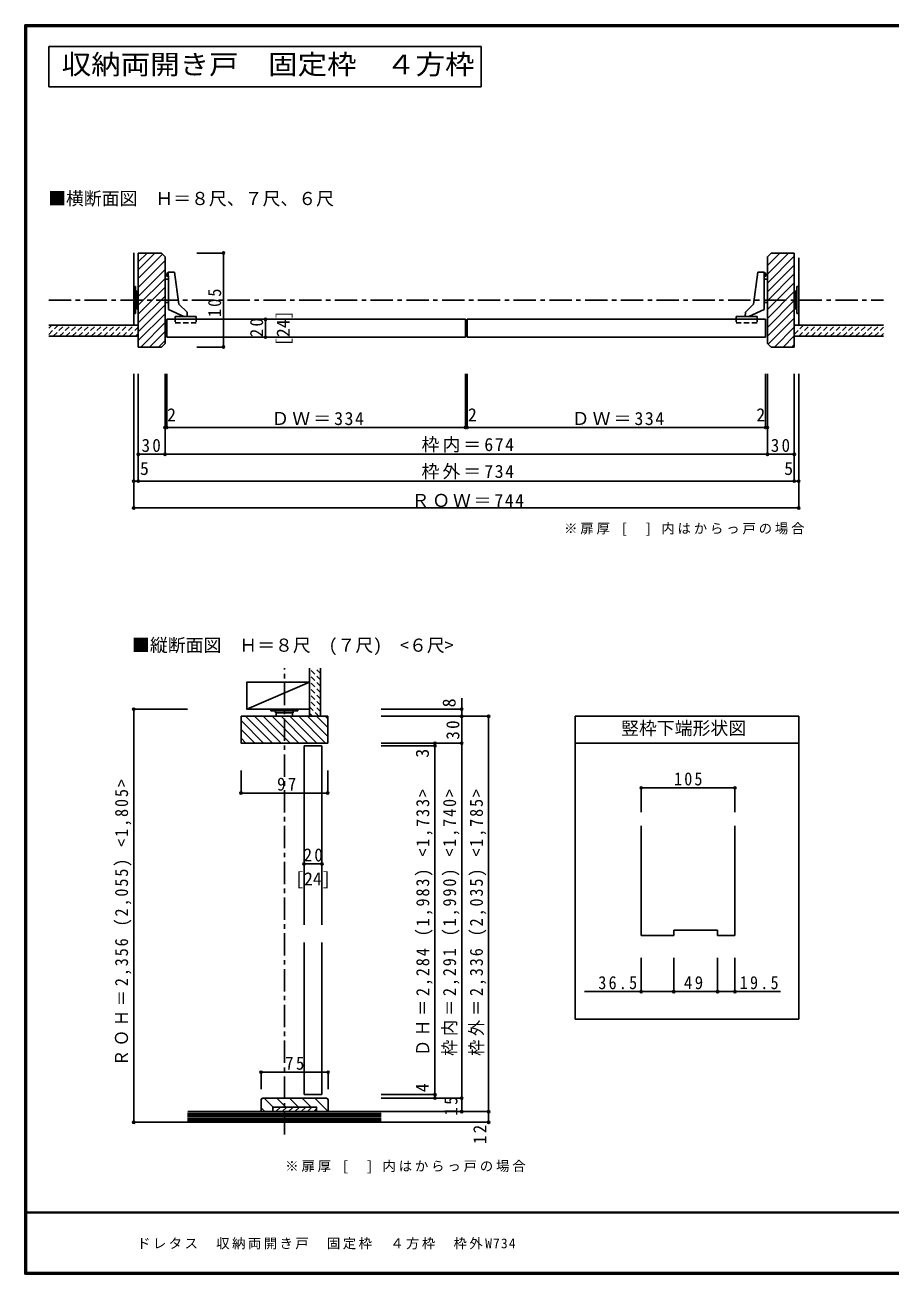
# Model space of a CAD drawing. Units: millimetres at full size, sheet at 1:5. Extents: x -973 to 977, y -718 to 696.
# Drawn here: x -973 to -5, y -701 to 696 of the extents above; entities that cross this region are included whole.
import ezdxf
from ezdxf.enums import TextEntityAlignment as Align

# ---------------------------------------------------------------- set-up
doc = ezdxf.new("R2010")
doc.units = ezdxf.units.MM
doc.header["$LTSCALE"] = 5
doc.header["$PDMODE"] = 32
doc.header["$PDSIZE"] = 2.5
doc.linetypes.add('CHAIN1', pattern=[8, 5, -1, 1, -1])
doc.linetypes.add('DASHED1', pattern=[1.8, 1.2, -0.6])
for name, color, linetype in [('0-0_補助線', 3, 'Continuous'), ('0-1_通り芯', 4, 'CHAIN1'), ('0-3_仕上げ', 2, 'Continuous'), ('0-4_枠', 3, 'Continuous'), ('0-6_扉', 6, 'Continuous'), ('0-7_金物', 7, 'Continuous'), ('0-A_文字', 7, 'Continuous'), ('0-B_寸法', 7, 'Continuous'), ('0-C_ハッチ', 4, 'DASHED1'), ('F-1_枠', 6, 'Continuous'), ('F-A_文字', 7, 'Continuous')]:
    doc.layers.add(name, color=color, linetype=linetype)
doc.styles.add('ＭＳ ゴシック', font='')
doc.styles.get('ＭＳ ゴシック').set_extended_font_data('MS Gothic')

msp = doc.modelspace()

# ---------------------------------------------------------------- linework, layer by layer
at = {"layer": '0-0_補助線'}
for p, q in [((-709.139, -506.214), (-709.139, -519.214)), ((-709.139, -514.898), (-704.824, -519.214)), ((-707.139, -504.214), (-636.139, -504.214)), ((-705.681, -504.214), (-695.681, -514.214)), ((-691.539, -504.214), (-681.539, -514.214)), ((-677.397, -504.214), (-667.397, -514.214)), ((-663.255, -504.214), (-653.255, -514.214)), ((-649.113, -504.214), (-634.113, -519.214)), ((-634.139, -506.214), (-634.139, -519.214))]:
    msp.add_line(p, q, dxfattribs=at)
at = {"layer": '0-0_補助線', "color": 7}
for p, q in [((-696.139, -514.214), (-696.139, -519.214)), ((-694.645, -514.214), (-696.139, -515.708)), ((-687.574, -514.214), (-692.574, -519.214)), ((-680.503, -514.214), (-685.503, -519.214)), ((-673.432, -514.214), (-678.432, -519.214)), ((-666.361, -514.214), (-671.361, -519.214)), ((-659.29, -514.214), (-664.29, -519.214)), ((-652.219, -514.214), (-657.219, -519.214)), ((-647.139, -516.205), (-650.148, -519.214))]:
    msp.add_line(p, q, dxfattribs=at)
msp.add_lwpolyline([(-696.139, -514.214), (-647.139, -514.214), (-647.139, -519.214)], dxfattribs=at)
at = {"layer": '0-0_補助線'}
for centre, start, end in [((-707.139, -506.214), 90, 180), ((-636.139, -506.214), 0, 90)]:
    msp.add_arc(centre, 2, start, end, dxfattribs=at)
at = {"layer": '0-1_通り芯'}
for p, q in [((-946.639, 388.25), (-12.639, 388.25)), ((-683.139, -544.796), (-683.139, -23.214))]:
    msp.add_line(p, q, dxfattribs=at)
at = {"layer": '0-3_仕上げ', "color": 3}
for p, q in [((-851.639, 360.25), (-851.639, 440.999)), ((-107.639, 360.25), (-107.639, 435.563))]:
    msp.add_line(p, q, dxfattribs=at)
at = {"layer": '0-3_仕上げ'}
for p, q in [((-846.639, 360.25), (-946.639, 360.25)), ((-112.639, 360.25), (-12.639, 360.25)), ((-846.639, 347.75), (-946.639, 347.75)), ((-112.639, 347.75), (-12.639, 347.75)), ((-655.139, -77.214), (-655.139, -23.214)), ((-642.639, -77.214), (-642.639, -23.214)), ((-791.118, -519.214), (-574.639, -519.214)), ((-791.639, -531.214), (-574.639, -531.214))]:
    msp.add_line(p, q, dxfattribs=at)
at = {"layer": '0-3_仕上げ', "color": 7}
for p, q in [((-791.639, -521.214), (-574.639, -521.214)), ((-791.639, -523.214), (-574.639, -523.214)), ((-574.639, -525.214), (-791.639, -525.214)), ((-574.639, -527.214), (-791.639, -527.214)), ((-574.639, -529.214), (-791.639, -529.214))]:
    msp.add_line(p, q, dxfattribs=at)
at = {"layer": '0-3_仕上げ', "color": 4}
for points in [[(-655.139, -69.214), (-655.139, -39.214), (-725.139, -39.214), (-725.139, -69.214)], [(-655.139, -39.214), (-725.139, -69.214), (-655.139, -69.214)]]:
    msp.add_lwpolyline(points, dxfattribs=at)
at = {"layer": '0-4_枠'}
for p, q in [((-820.639, 440.75), (-846.639, 440.75)), ((-846.639, 335.75), (-846.639, 440.75)), ((-820.639, 440.75), (-816.639, 436.75)), ((-816.639, 339.75), (-816.639, 436.75)), ((-138.639, 440.75), (-142.639, 436.75)), ((-142.639, 339.75), (-142.639, 436.75)), ((-138.639, 440.75), (-112.639, 440.75)), ((-112.639, 335.75), (-112.639, 440.75)), ((-820.639, 335.75), (-846.639, 335.75)), ((-816.639, 339.75), (-820.639, 335.75)), ((-634.639, -77.214), (-731.639, -77.214)), ((-634.639, -77.214), (-634.639, -107.214)), ((-357.639, -77.214), (-107.639, -77.214)), ((-357.639, -415.718), (-357.639, -77.214)), ((-107.639, -415.718), (-107.639, -77.214)), ((-357.639, -107.214), (-107.639, -107.214)), ((-283.955, -199.822), (-283.955, -322.188)), ((-178.955, -199.822), (-178.955, -322.188)), ((-247.455, -316.488), (-247.455, -322.188)), ((-247.455, -316.488), (-198.455, -316.488)), ((-198.455, -316.488), (-198.455, -322.188)), ((-283.955, -322.188), (-247.455, -322.188)), ((-198.455, -322.188), (-178.955, -322.188)), ((-107.639, -415.718), (-357.639, -415.718)), ((-634.139, -519.214), (-709.139, -519.214))]:
    msp.add_line(p, q, dxfattribs=at)
at = {"layer": '0-4_枠', "color": 4}
for p, q in [((-283.955, -157.202), (-178.955, -157.202)), ((-283.955, -157.202), (-283.955, -184.335)), ((-178.955, -157.202), (-178.955, -184.335)), ((-283.955, -385.038), (-283.955, -347.279)), ((-247.455, -385.038), (-247.455, -347.279)), ((-198.455, -385.038), (-198.455, -347.279)), ((-178.955, -385.038), (-178.955, -347.279)), ((-247.455, -385.038), (-347.222, -385.038)), ((-198.455, -385.038), (-247.455, -385.038)), ((-128.033, -385.038), (-198.455, -385.038))]:
    msp.add_line(p, q, dxfattribs=at)
at = {"layer": '0-4_枠'}
for points in [[(-142.639, 339.75), (-138.639, 335.75), (-112.639, 335.75)], [(-731.639, -77.214), (-731.639, -107.214), (-634.639, -107.214)]]:
    msp.add_lwpolyline(points, dxfattribs=at)
at = {"layer": '0-4_枠', "color": 7}
for p in [(-283.955, -157.202), (-178.955, -157.202), (-283.955, -385.038), (-247.455, -385.038), (-198.455, -385.038), (-178.955, -385.038)]:
    msp.add_point(p, dxfattribs=at)
at = {"layer": '0-6_扉'}
for p, q in [((-814.639, 366.75), (-480.639, 366.75)), ((-814.639, 366.75), (-814.639, 346.75)), ((-480.639, 366.75), (-480.639, 346.75)), ((-478.639, 366.75), (-144.639, 366.75)), ((-478.639, 366.75), (-478.639, 346.75)), ((-144.639, 366.75), (-144.639, 346.75)), ((-814.639, 346.75), (-480.639, 346.75)), ((-478.639, 346.75), (-144.639, 346.75)), ((-661.139, -310.214), (-661.139, -110.214)), ((-641.139, -110.214), (-661.139, -110.214)), ((-641.139, -310.214), (-641.139, -110.214)), ((-661.139, -500.214), (-661.139, -330.214)), ((-641.139, -500.214), (-641.139, -330.214)), ((-661.139, -500.214), (-641.139, -500.214))]:
    msp.add_line(p, q, dxfattribs=at)
at = {"layer": '0-7_金物'}
for p, q in [((-814.658, 417.853), (-813.03, 419.073)), ((-806.039, 419.492), (-813.039, 419.541)), ((-813.039, 419.541), (-812.889, 411.491)), ((-806.039, 419.492), (-801.119, 383.501)), ((-153.24, 419.492), (-158.16, 383.501)), ((-153.24, 419.492), (-146.24, 419.541)), ((-146.24, 419.541), (-146.389, 411.491)), ((-144.621, 417.853), (-146.249, 419.073)), ((-816.639, 411.491), (-816.639, 385.591)), ((-816.639, 411.491), (-812.889, 411.491)), ((-814.658, 417.853), (-814.872, 415.06)), ((-813.445, 414.822), (-814.872, 415.06)), ((-812.889, 385.591), (-812.889, 411.491)), ((-142.639, 411.491), (-146.389, 411.491)), ((-146.389, 385.591), (-146.389, 411.491)), ((-145.834, 414.822), (-144.406, 415.06)), ((-144.621, 417.853), (-144.406, 415.06)), ((-142.639, 411.491), (-142.639, 385.591)), ((-851.639, 403.25), (-849.639, 403.25)), ((-851.639, 403.25), (-851.639, 373.25)), ((-849.639, 403.25), (-849.639, 373.25)), ((-849.639, 398.25), (-847.639, 398.25)), ((-847.639, 398.25), (-847.639, 378.25)), ((-847.639, 397.25), (-846.639, 397.25)), ((-111.639, 397.25), (-112.639, 397.25)), ((-109.639, 398.25), (-111.639, 398.25)), ((-111.639, 378.25), (-111.639, 398.25)), ((-109.639, 373.25), (-109.639, 403.25)), ((-107.639, 403.25), (-109.639, 403.25)), ((-107.639, 373.25), (-107.639, 403.25)), ((-849.639, 378.25), (-847.639, 378.25)), ((-847.639, 379.25), (-846.639, 379.25)), ((-816.639, 385.591), (-812.887, 385.591)), ((-812.838, 377.734), (-812.889, 386.041)), ((-795.66, 369.75), (-812.838, 377.734)), ((-801.119, 383.501), (-792.026, 374.812)), ((-158.16, 383.501), (-167.253, 374.812)), ((-163.619, 369.75), (-146.44, 377.734)), ((-146.44, 377.734), (-146.389, 386.041)), ((-142.639, 385.591), (-146.392, 385.591)), ((-111.639, 379.25), (-112.639, 379.25)), ((-109.639, 378.25), (-111.639, 378.25)), ((-851.639, 373.25), (-849.639, 373.25)), ((-805.247, 369.75), (-781.697, 369.75)), ((-792.026, 374.812), (-791.785, 369.75)), ((-154.032, 369.75), (-177.582, 369.75)), ((-167.253, 374.812), (-167.494, 369.75)), ((-107.639, 373.25), (-109.639, 373.25)), ((-668.139, -69.214), (-698.139, -69.214)), ((-698.139, -69.214), (-698.139, -71.214)), ((-668.139, -69.214), (-668.139, -71.214)), ((-668.139, -71.214), (-698.139, -71.214)), ((-693.139, -71.214), (-693.139, -73.214)), ((-673.139, -73.214), (-693.139, -73.214)), ((-692.139, -77.214), (-692.139, -73.214)), ((-674.139, -73.214), (-674.139, -77.214)), ((-673.139, -71.214), (-673.139, -73.214))]:
    msp.add_line(p, q, dxfattribs=at)
at = {"layer": '0-7_金物', "linetype": 'DASHED1'}
for p, q in [((-805.247, 369.75), (-805.247, 362.76)), ((-781.697, 369.75), (-781.697, 362.76)), ((-177.582, 369.75), (-177.582, 362.76)), ((-154.032, 369.75), (-154.032, 362.76)), ((-805.247, 362.76), (-781.697, 362.76)), ((-154.032, 362.76), (-177.582, 362.76))]:
    msp.add_line(p, q, dxfattribs=at)
at = {"layer": '0-7_金物'}
for points in [[(-813.445, 414.822), (-813.445, 416.034), (-812.978, 416.268)], [(-145.834, 414.822), (-145.834, 416.034), (-146.301, 416.268)]]:
    msp.add_lwpolyline(points, dxfattribs=at)
at = {"layer": '0-A_文字', "color": 3}
for p, q in [((-946.639, 671.667), (-946.639, 626.667)), ((-946.639, 671.667), (-463.095, 671.667)), ((-463.095, 671.667), (-463.095, 626.667)), ((-946.639, 626.667), (-463.095, 626.667))]:
    msp.add_line(p, q, dxfattribs=at)
at = {"layer": '0-B_寸法', "color": 4}
for p, q in [((-716.104, 366.75), (-704.21, 366.75)), ((-704.21, 366.75), (-704.21, 346.75)), ((-781.205, 335.75), (-751.205, 335.75)), ((-716.104, 346.75), (-704.21, 346.75)), ((-851.639, 155.75), (-851.639, 305.75)), ((-846.639, 305.75), (-846.639, 185.75)), ((-816.639, 305.75), (-816.639, 215.75)), ((-814.639, 245.75), (-814.639, 305.75)), ((-480.639, 245.75), (-480.639, 305.75)), ((-478.639, 245.75), (-478.639, 305.75)), ((-144.639, 245.75), (-144.639, 305.75)), ((-142.639, 245.75), (-142.639, 305.75)), ((-142.639, 305.75), (-142.639, 215.75)), ((-112.639, 305.75), (-112.639, 185.75)), ((-142.639, 245.75), (-816.639, 245.75)), ((-846.639, 215.75), (-112.639, 215.75)), ((-851.639, 185.75), (-107.639, 185.75)), ((-851.639, -69.214), (-791.639, -69.214)), ((-851.639, -531.214), (-851.639, -69.214)), ((-484.639, -69.214), (-574.639, -69.214)), ((-484.639, -77.213), (-484.639, -56.865)), ((-484.639, -77.213), (-574.639, -77.213)), ((-574.639, -77.214), (-454.639, -77.214)), ((-454.639, -77.213), (-530.639, -77.213)), ((-484.639, -519.214), (-484.639, -77.214)), ((-454.639, -519.214), (-454.639, -77.214)), ((-514.639, -107.214), (-574.639, -107.214)), ((-514.639, -110.214), (-574.639, -110.214)), ((-514.639, -107.214), (-484.639, -107.214)), ((-514.639, -107.214), (-514.639, -110.214)), ((-514.639, -500.214), (-514.639, -110.214)), ((-731.639, -137.674), (-731.639, -163.045)), ((-634.639, -137.674), (-634.639, -163.045)), ((-634.639, -163.045), (-731.639, -163.045)), ((-661.139, -231.298), (-661.139, -242.214)), ((-641.139, -231.298), (-641.139, -242.214)), ((-641.139, -242.214), (-661.139, -242.214)), ((-709.138, -494.296), (-709.138, -475.159)), ((-634.139, -475.159), (-709.138, -475.159)), ((-634.139, -494.296), (-634.139, -475.159)), ((-514.639, -500.214), (-574.639, -500.214)), ((-514.639, -504.214), (-514.639, -500.214)), ((-574.639, -504.214), (-484.639, -504.214)), ((-514.639, -504.214), (-574.639, -504.214)), ((-574.639, -519.214), (-484.639, -519.214)), ((-454.639, -519.214), (-574.639, -519.214)), ((-514.639, -519.214), (-454.639, -519.214)), ((-454.639, -519.214), (-454.639, -531.214)), ((-851.639, -531.214), (-791.639, -531.214)), ((-454.639, -531.214), (-574.639, -531.214))]:
    msp.add_line(p, q, dxfattribs=at)
for points in [[(-781.205, 440.75), (-751.205, 440.75), (-751.205, 335.75)], [(-851.639, 155.75), (-107.639, 155.75), (-107.639, 305.75)]]:
    msp.add_lwpolyline(points, dxfattribs=at)
at = {"layer": '0-B_寸法'}
for p in [(-751.205, 440.75), (-704.21, 366.75), (-751.205, 335.75), (-704.21, 346.75), (-816.639, 245.75), (-814.639, 245.75), (-480.639, 245.75), (-478.639, 245.75), (-144.639, 245.75), (-142.639, 245.75), (-846.639, 215.75), (-816.639, 215.75), (-142.639, 215.75), (-112.639, 215.75), (-851.639, 185.75), (-846.639, 185.75), (-112.639, 185.75), (-107.639, 185.75), (-851.639, 155.75), (-107.639, 155.75), (-851.639, -69.214), (-484.639, -69.214), (-484.639, -77.213), (-454.639, -77.213), (-454.639, -77.214), (-514.639, -107.214), (-514.639, -110.214), (-484.639, -107.214), (-731.639, -163.045), (-634.639, -163.045), (-661.139, -242.214), (-641.139, -242.214), (-709.138, -475.159), (-634.139, -475.159), (-514.639, -500.214), (-514.639, -504.214), (-484.639, -504.214), (-484.639, -504.214), (-851.639, -531.214), (-484.639, -519.214), (-484.639, -519.214), (-454.639, -519.214), (-454.639, -531.214)]:
    msp.add_point(p, dxfattribs=at)
at = {"layer": '0-C_ハッチ', "linetype": 'Continuous'}
for p, q in [((-846.639, 422.1), (-827.989, 440.75)), ((-846.639, 430.838), (-836.727, 440.75)), ((-846.639, 412.201), (-819.365, 439.475)), ((-142.639, 427.024), (-128.913, 440.75)), ((-142.639, 417.124), (-119.013, 440.75)), ((-142.639, 407.225), (-112.639, 437.225)), ((-846.639, 402.301), (-816.639, 432.301)), ((-846.639, 392.402), (-816.639, 422.402)), ((-142.639, 397.325), (-112.639, 427.325)), ((-846.639, 382.502), (-816.639, 412.502)), ((-142.639, 387.426), (-112.639, 417.426)), ((-142.639, 377.526), (-112.639, 407.526)), ((-846.639, 372.603), (-816.639, 402.603)), ((-846.639, 362.703), (-816.639, 392.703)), ((-142.639, 367.627), (-112.639, 397.627)), ((-846.639, 352.804), (-816.639, 382.804)), ((-142.639, 357.727), (-112.639, 387.727)), ((-142.639, 347.828), (-112.639, 377.828)), ((-846.639, 342.904), (-816.639, 372.904)), ((-141.728, 338.839), (-112.639, 367.928)), ((-843.894, 335.75), (-816.639, 363.005)), ((-833.995, 335.75), (-816.639, 353.105)), ((-134.918, 335.75), (-112.639, 358.029)), ((-824.095, 335.75), (-816.639, 343.206)), ((-125.019, 335.75), (-112.639, 348.129)), ((-115.119, 335.75), (-112.639, 338.23)), ((-706.367, -107.214), (-731.639, -81.942)), ((-696.468, -107.214), (-726.468, -77.214)), ((-686.568, -107.214), (-716.568, -77.214)), ((-676.669, -107.214), (-706.669, -77.214)), ((-666.769, -107.214), (-696.769, -77.214)), ((-656.87, -107.214), (-686.87, -77.214)), ((-646.97, -107.214), (-676.97, -77.214)), ((-637.071, -107.214), (-667.071, -77.214)), ((-634.639, -99.746), (-657.171, -77.214)), ((-634.639, -89.846), (-647.272, -77.214)), ((-634.639, -79.947), (-637.372, -77.214)), ((-716.267, -107.214), (-731.639, -91.841)), ((-726.166, -107.214), (-731.639, -101.741))]:
    msp.add_line(p, q, dxfattribs=at)
at = {"layer": '0-C_ハッチ'}
for p, q in [((-946.639, 356.898), (-943.287, 360.25)), ((-946.639, 349.827), (-936.216, 360.25)), ((-941.645, 347.75), (-929.145, 360.25)), ((-934.574, 347.75), (-922.074, 360.25)), ((-927.503, 347.75), (-915.003, 360.25)), ((-920.432, 347.75), (-907.932, 360.25)), ((-913.361, 347.75), (-900.861, 360.25)), ((-906.289, 347.75), (-893.789, 360.25)), ((-899.218, 347.75), (-886.718, 360.25)), ((-892.147, 347.75), (-879.647, 360.25)), ((-885.076, 347.75), (-872.576, 360.25)), ((-878.005, 347.75), (-865.505, 360.25)), ((-870.934, 347.75), (-858.434, 360.25)), ((-863.863, 347.75), (-851.363, 360.25)), ((-856.792, 347.75), (-846.639, 357.903)), ((-849.721, 347.75), (-846.639, 350.832)), ((-112.639, 349.824), (-102.213, 360.25)), ((-107.642, 347.75), (-95.142, 360.25)), ((-100.571, 347.75), (-88.071, 360.25)), ((-93.5, 347.75), (-81, 360.25)), ((-86.429, 347.75), (-73.929, 360.25)), ((-79.358, 347.75), (-66.858, 360.25)), ((-72.287, 347.75), (-59.787, 360.25)), ((-65.216, 347.75), (-52.716, 360.25)), ((-58.145, 347.75), (-45.645, 360.25)), ((-51.073, 347.75), (-38.573, 360.25)), ((-44.002, 347.75), (-31.502, 360.25)), ((-36.931, 347.75), (-24.431, 360.25)), ((-29.86, 347.75), (-17.36, 360.25)), ((-22.789, 347.75), (-12.639, 357.9)), ((-15.718, 347.75), (-12.639, 350.829)), ((-642.639, -36.554), (-655.139, -24.054)), ((-642.639, -29.483), (-648.908, -23.214)), ((-642.639, -43.625), (-655.139, -31.125)), ((-642.639, -50.696), (-655.139, -38.196)), ((-642.639, -57.767), (-655.139, -45.267)), ((-642.639, -64.838), (-655.139, -52.338)), ((-642.639, -71.909), (-655.139, -59.409)), ((-644.406, -77.214), (-655.139, -66.48)), ((-651.477, -77.214), (-655.139, -73.551))]:
    msp.add_line(p, q, dxfattribs=at)
at = {"layer": 'F-1_枠'}
for p, q in [((-973.347, 695.833), (-973.347, -700.833)), ((-973.347, 695.833), (976.653, 695.833)), ((-973.347, 695), (976.653, 695)), ((-973.347, 694.167), (976.653, 694.167)), ((-972.514, 695.833), (-972.514, -700.833)), ((-971.68, 695.833), (-971.68, -700.833)), ((976.653, -631.667), (-973.347, -631.667)), ((976.653, -632.5), (-973.347, -632.5)), ((976.653, -699.167), (-973.347, -699.167)), ((976.653, -700), (-973.347, -700)), ((976.653, -700.833), (-973.347, -700.833))]:
    msp.add_line(p, q, dxfattribs=at)

# ---------------------------------------------------------------- texts
at = {"layer": '0-4_枠', "color": 7, "style": 'ＭＳ ゴシック'}
msp.add_text('竪枠下端形状図', height=14.66, dxfattribs=at).set_placement((-306.389, -102.214), align=Align.BOTTOM_LEFT)
at = {"layer": '0-4_枠', "color": 7, "char_height": 14.66, "attachment_point": 7, "style": 'ＭＳ ゴシック'}
for s, insert in [('\\T1.27;\\W0.9;105', (-247.144, -154.702)), ('\\T1.28;\\W0.9;36.5', (-331.892, -382.538)), ('\\T1.27;\\W0.95;49', (-236.08, -382.538)), ('\\T1.28;\\W0.9;19.5', (-173.634, -382.538))]:
    msp.add_mtext(s, dxfattribs=dict(at, insert=insert))
at = {"layer": '0-A_文字', "color": 3, "style": 'ＭＳ ゴシック', "width": 1.1}
msp.add_text('収納両開き戸\u3000固定枠\u3000４方枠', height=21.99, dxfattribs=at).set_placement((-932.264, 634.167), align=Align.BOTTOM_LEFT)
at = {"layer": '0-A_文字', "style": 'ＭＳ ゴシック'}
for s, p in [('■横断面図\u3000Ｈ＝８尺、７尺、６尺', (-947.481, 490.073)), ('■縦断面図\u3000Ｈ＝８尺\u3000(７尺)\u3000<６尺>', (-853.604, -9.392)), ('[24]', (-671.139, -270.633))]:
    msp.add_text(s, height=14.66, dxfattribs=at).set_placement(p, align=Align.BOTTOM_LEFT)
msp.add_text('[24]', height=14.66, rotation=90, dxfattribs=at).set_placement((-672.806, 336.82), align=Align.BOTTOM_LEFT)
at = {"layer": '0-A_文字', "char_height": 11, "attachment_point": 7, "style": 'ＭＳ ゴシック'}
for insert in [(-370.187, 124.803), (-682.166, -588.17)]:
    msp.add_mtext('\\T1.21;※扉厚\\~[\\~\\~]\\~内はからっ戸の場合', dxfattribs=dict(at, insert=insert))
at = {"layer": '0-B_寸法', "style": 'ＭＳ ゴシック'}
for s, p in [('2', (-814.352, 248.25)), ('2', (-477.778, 248.25)), ('2', (-155.08, 248.25)), ('5', (-844.691, 188.25)), ('5', (-123.906, 188.25))]:
    msp.add_text(s, height=14.66, dxfattribs=at).set_placement(p, align=Align.BOTTOM_LEFT)
for s, p in [('8', (-487.139, -67.188)), ('3', (-517.139, -123.493)), ('4', (-517.139, -497.537))]:
    msp.add_text(s, height=14.66, rotation=90, dxfattribs=at).set_placement(p, align=Align.BOTTOM_LEFT)
at = {"layer": '0-B_寸法', "char_height": 14.66, "attachment_point": 7, "rotation": 90, "style": 'ＭＳ ゴシック'}
for s, insert in [('\\T1.27;\\W0.9;105', (-753.705, 369.25)), ('\\T1.27;\\W0.95;20', (-706.71, 346.625)), ('\\T1.27;\\W0.95;30', (-487.139, -103.3)), ('\\T1.24;\\W0.9;ＲＯＨ＝2,356\\~(2,055)\\~<1,805>', (-854.139, -468.214)), ('\\T1.24;\\W0.9;ＤＨ＝2,284\\~(1,983)\\~<1,733>', (-517.139, -456.964)), ('\\T1.24;\\W0.9;枠内＝2,291\\~(1,990)\\~<1,740>', (-487.139, -456.964)), ('\\T1.24;\\W0.9;枠外＝2,336\\~(2,035)\\~<1,785>', (-457.139, -456.964)), ('\\T1.27;\\W0.95;15', (-489.286, -523.72)), ('\\T1.27;\\W0.95;12', (-457.139, -555.498))]:
    msp.add_mtext(s, dxfattribs=dict(at, insert=insert))
at = {"layer": '0-B_寸法', "char_height": 14.66, "attachment_point": 7, "style": 'ＭＳ ゴシック'}
for s, insert in [('\\T1.17;ＤＷ＝334', (-697.639, 248.25)), ('\\T1.17;ＤＷ＝334', (-361.639, 248.25)), ('\\T1.27;\\W0.95;30', (-842.889, 218.25)), ('\\T1.17;枠内＝674', (-529.639, 217.75)), ('\\T1.27;\\W0.95;30', (-138.889, 218.25)), ('\\T1.17;枠外＝734', (-529.639, 187.75)), ('\\T1.16;ＲＯＷ＝744', (-540.889, 156.62)), ('\\T1.27;\\W0.95;97', (-691.264, -160.545)), ('\\T1.27;\\W0.95;20', (-661.639, -239.714)), ('\\T1.27;\\W0.95;75', (-682.263, -472.659))]:
    msp.add_mtext(s, dxfattribs=dict(at, insert=insert))
at = {"layer": 'F-A_文字', "insert": (-847.938, -673.333), "char_height": 11, "attachment_point": 7, "style": 'ＭＳ ゴシック'}
msp.add_mtext('\\T1.18;ドレタス\u3000収納両開き戸\u3000固定枠\u3000４方枠\u3000枠外W734', dxfattribs=at)

doc.saveas('drawing.dxf')
